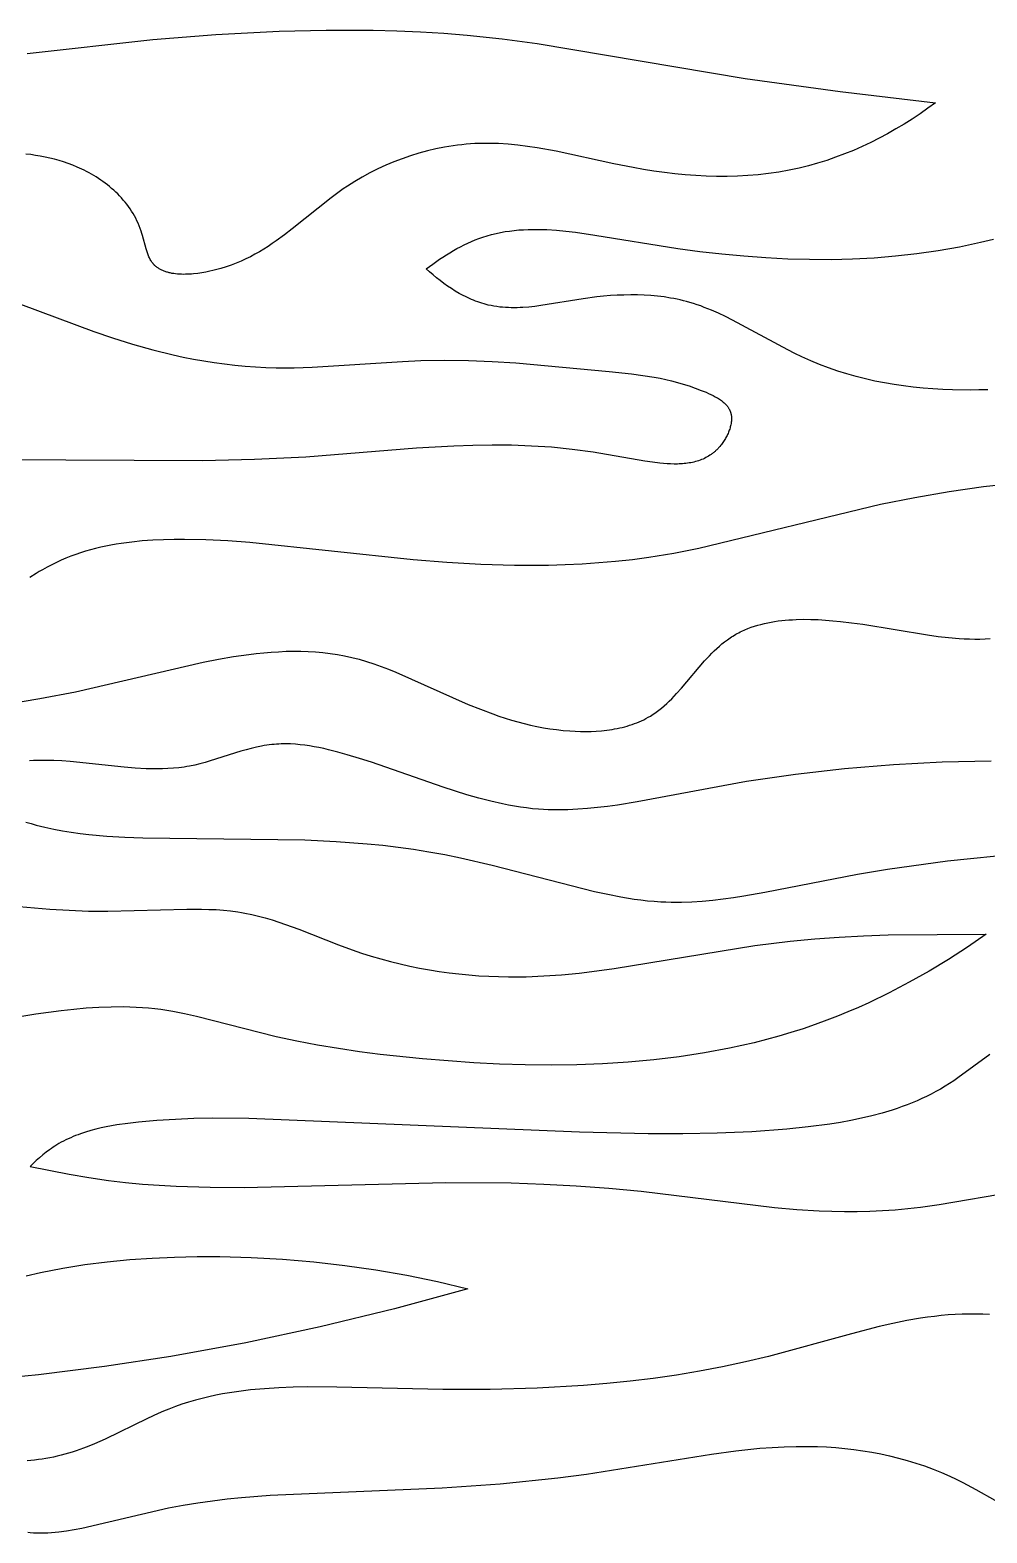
# Model space of a CAD drawing. Header units: millimetres. Extents: x 735 to 1140, y 263 to 1308.
# Drawn here: x 881.2 to 1041.5, y 779 to 1030.8 of the extents above; entities that cross this region are included whole.
import ezdxf

# ---------------------------------------------------------------- set-up
doc = ezdxf.new("R2010")
doc.units = ezdxf.units.MM
doc.layers.add('DEFAULT_LAYER', color=1, linetype='Continuous', true_color=0xff0000)

msp = doc.modelspace()

# ---------------------------------------------------------------- linework, layer by layer
at = {"layer": 'DEFAULT_LAYER'}
for p, q in [((901.75, 1029.16), (912.32, 1030)), ((912.32, 1030), (922.91, 1030.56)), ((922.91, 1030.56), (930.81, 1030.77)), ((930.81, 1030.77), (938.7, 1030.75)), ((938.7, 1030.75), (942.65, 1030.65)), ((942.65, 1030.65), (946.59, 1030.48)), ((946.59, 1030.48), (950.53, 1030.24)), ((950.53, 1030.24), (954.45, 1029.92)), ((954.45, 1029.92), (960.31, 1029.29)), ((880.68, 1026.83), (901.75, 1029.16)), ((960.31, 1029.29), (966.15, 1028.51)), ((966.15, 1028.51), (1001.04, 1022.64)), ((1001.04, 1022.64), (1016.96, 1020.46)), ((1016.96, 1020.46), (1032.91, 1018.59)), ((1031.63, 1017.66), (1030.33, 1016.75)), ((1032.91, 1018.59), (1031.63, 1017.66)), ((1027.65, 1015.02), (1026.28, 1014.2)), ((1029, 1015.87), (1027.65, 1015.02)), ((1030.33, 1016.75), (1029, 1015.87)), ((1022.06, 1011.93), (1020.61, 1011.25)), ((1023.48, 1012.65), (1022.06, 1011.93)), ((1024.89, 1013.41), (1023.48, 1012.65)), ((1026.28, 1014.2), (1024.89, 1013.41)), ((881.28, 1009.9), (880.47, 1009.99)), ((882.08, 1009.78), (881.28, 1009.9)), ((882.88, 1009.65), (882.08, 1009.78)), ((883.68, 1009.5), (882.88, 1009.65)), ((884.46, 1009.33), (883.68, 1009.5)), ((944.92, 1009.7), (943.52, 1009.22)), ((946.33, 1010.14), (944.92, 1009.7)), ((947.76, 1010.52), (946.33, 1010.14)), ((949.2, 1010.86), (947.76, 1010.52)), ((950.64, 1011.15), (949.2, 1010.86)), ((951.37, 1011.27), (950.64, 1011.15)), ((952.09, 1011.38), (951.37, 1011.27)), ((952.82, 1011.48), (952.09, 1011.38)), ((953.55, 1011.57), (952.82, 1011.48)), ((954.27, 1011.64), (953.55, 1011.57)), ((955, 1011.7), (954.27, 1011.64)), ((955.73, 1011.74), (955, 1011.7)), ((956.45, 1011.77), (955.73, 1011.74)), ((957.26, 1011.79), (956.45, 1011.77)), ((958.08, 1011.79), (957.26, 1011.79)), ((958.89, 1011.78), (958.08, 1011.79)), ((959.7, 1011.75), (958.89, 1011.78)), ((961.31, 1011.64), (959.7, 1011.75)), ((962.93, 1011.49), (961.31, 1011.64)), ((964.53, 1011.29), (962.93, 1011.49)), ((966.14, 1011.05), (964.53, 1011.29)), ((969.35, 1010.46), (966.14, 1011.05)), ((979, 1008.38), (969.35, 1010.46)), ((1016.18, 1009.45), (1014.68, 1008.93)), ((1017.67, 1010.01), (1016.18, 1009.45)), ((1019.15, 1010.61), (1017.67, 1010.01)), ((1020.61, 1011.25), (1019.15, 1010.61)), ((885.25, 1009.13), (884.46, 1009.33)), ((886.03, 1008.92), (885.25, 1009.13)), ((886.8, 1008.68), (886.03, 1008.92)), ((887.57, 1008.41), (886.8, 1008.68)), ((888.33, 1008.13), (887.57, 1008.41)), ((889.08, 1007.81), (888.33, 1008.13)), ((889.83, 1007.47), (889.08, 1007.81)), ((890.24, 1007.28), (889.83, 1007.47)), ((890.64, 1007.07), (890.24, 1007.28)), ((891.05, 1006.85), (890.64, 1007.07)), ((939.44, 1007.51), (938.12, 1006.85)), ((940.78, 1008.12), (939.44, 1007.51)), ((942.14, 1008.69), (940.78, 1008.12)), ((943.52, 1009.22), (942.14, 1008.69)), ((982.24, 1007.73), (979, 1008.38)), ((983.98, 1007.43), (982.24, 1007.73)), ((985.72, 1007.15), (983.98, 1007.43)), ((987.47, 1006.91), (985.72, 1007.15)), ((989.22, 1006.7), (987.47, 1006.91)), ((1006.68, 1006.98), (1004.95, 1006.73)), ((1008.39, 1007.28), (1006.68, 1006.98)), ((1010.09, 1007.65), (1008.39, 1007.28)), ((1011.63, 1008.03), (1010.09, 1007.65)), ((1013.16, 1008.45), (1011.63, 1008.03)), ((1014.68, 1008.93), (1013.16, 1008.45)), ((891.45, 1006.63), (891.05, 1006.85)), ((891.85, 1006.4), (891.45, 1006.63)), ((892.24, 1006.16), (891.85, 1006.4)), ((892.63, 1005.91), (892.24, 1006.16)), ((893.01, 1005.65), (892.63, 1005.91)), ((893.39, 1005.39), (893.01, 1005.65)), ((893.76, 1005.12), (893.39, 1005.39)), ((894.13, 1004.84), (893.76, 1005.12)), ((894.49, 1004.55), (894.13, 1004.84)), ((894.84, 1004.25), (894.49, 1004.55)), ((934.36, 1004.64), (933.66, 1004.17)), ((935.58, 1005.41), (934.36, 1004.64)), ((936.84, 1006.15), (935.58, 1005.41)), ((938.12, 1006.85), (936.84, 1006.15)), ((990.98, 1006.53), (989.22, 1006.7)), ((992.73, 1006.4), (990.98, 1006.53)), ((994.49, 1006.31), (992.73, 1006.4)), ((996.24, 1006.26), (994.49, 1006.31)), ((997.99, 1006.26), (996.24, 1006.26)), ((999.74, 1006.3), (997.99, 1006.26)), ((1001.48, 1006.4), (999.74, 1006.3)), ((1003.22, 1006.54), (1001.48, 1006.4)), ((1004.95, 1006.73), (1003.22, 1006.54)), ((895.19, 1003.95), (894.84, 1004.25)), ((895.53, 1003.63), (895.19, 1003.95)), ((895.86, 1003.31), (895.53, 1003.63)), ((896.18, 1002.98), (895.86, 1003.31)), ((896.5, 1002.64), (896.18, 1002.98)), ((896.8, 1002.3), (896.5, 1002.64)), ((897.1, 1001.95), (896.8, 1002.3)), ((897.39, 1001.58), (897.1, 1001.95)), ((931.62, 1002.69), (925.11, 997.48)), ((932.97, 1003.68), (931.62, 1002.69)), ((933.66, 1004.17), (932.97, 1003.68)), ((897.66, 1001.21), (897.39, 1001.58)), ((897.93, 1000.84), (897.66, 1001.21)), ((898.19, 1000.45), (897.93, 1000.84)), ((898.43, 1000.06), (898.19, 1000.45)), ((898.66, 999.65), (898.43, 1000.06)), ((898.88, 999.24), (898.66, 999.65)), ((899.09, 998.83), (898.88, 999.24)), ((899.29, 998.4), (899.09, 998.83)), ((899.47, 997.97), (899.29, 998.4)), ((899.64, 997.52), (899.47, 997.97)), ((899.8, 997.07), (899.64, 997.52)), ((899.91, 996.71), (899.8, 997.07)), ((925.11, 997.48), (923.79, 996.46)), ((959.26, 996.7), (960.02, 996.86)), ((960.02, 996.86), (960.78, 997)), ((960.78, 997), (961.54, 997.11)), ((961.54, 997.11), (962.31, 997.2)), ((962.31, 997.2), (963.08, 997.28)), ((963.08, 997.28), (963.85, 997.33)), ((963.85, 997.33), (964.63, 997.37)), ((964.63, 997.37), (965.41, 997.38)), ((965.41, 997.38), (966.2, 997.39)), ((966.2, 997.39), (966.99, 997.37)), ((966.99, 997.37), (967.78, 997.34)), ((967.78, 997.34), (969.37, 997.24)), ((969.37, 997.24), (970.96, 997.1)), ((970.96, 997.1), (972.57, 996.91)), ((972.57, 996.91), (975.8, 996.44)), ((900.02, 996.34), (899.91, 996.71)), ((900.62, 994.13), (900.02, 996.34)), ((921.05, 994.53), (920.33, 994.08)), ((921.75, 994.99), (921.05, 994.53)), ((922.44, 995.47), (921.75, 994.99)), ((923.79, 996.46), (922.44, 995.47)), ((952.71, 994.16), (953.31, 994.48)), ((953.31, 994.48), (953.92, 994.79)), ((953.92, 994.79), (954.53, 995.08)), ((954.53, 995.08), (955.15, 995.35)), ((955.15, 995.35), (955.77, 995.61)), ((955.77, 995.61), (956.4, 995.85)), ((956.4, 995.85), (957.03, 996.07)), ((957.03, 996.07), (957.77, 996.31)), ((957.77, 996.31), (958.51, 996.52)), ((958.51, 996.52), (959.26, 996.7)), ((975.8, 996.44), (989.73, 994.18)), ((1033.37, 993.84), (1036.91, 994.47)), ((1036.91, 994.47), (1040.45, 995.23)), ((1040.45, 995.23), (1042.61, 995.75)), ((900.73, 993.78), (900.62, 994.13)), ((900.84, 993.44), (900.73, 993.78)), ((900.9, 993.27), (900.84, 993.44)), ((900.96, 993.11), (900.9, 993.27)), ((901.03, 992.94), (900.96, 993.11)), ((901.1, 992.79), (901.03, 992.94)), ((901.17, 992.63), (901.1, 992.79)), ((901.24, 992.48), (901.17, 992.63)), ((901.32, 992.33), (901.24, 992.48)), ((901.4, 992.19), (901.32, 992.33)), ((901.45, 992.12), (901.4, 992.19)), ((901.49, 992.05), (901.45, 992.12)), ((901.54, 991.98), (901.49, 992.05)), ((901.58, 991.91), (901.54, 991.98)), ((901.63, 991.85), (901.58, 991.91)), ((901.68, 991.78), (901.63, 991.85)), ((916.53, 992.06), (915.72, 991.72)), ((917.33, 992.43), (916.53, 992.06)), ((918.1, 992.81), (917.33, 992.43)), ((918.86, 993.22), (918.1, 992.81)), ((919.6, 993.64), (918.86, 993.22)), ((920.33, 994.08), (919.6, 993.64)), ((948.67, 991.58), (949.79, 992.37)), ((949.79, 992.37), (950.36, 992.75)), ((950.36, 992.75), (950.94, 993.12)), ((950.94, 993.12), (951.52, 993.48)), ((951.52, 993.48), (952.11, 993.83)), ((952.11, 993.83), (952.71, 994.16)), ((989.73, 994.18), (993.44, 993.69)), ((993.44, 993.69), (997.13, 993.27)), ((997.13, 993.27), (1000.81, 992.93)), ((1000.81, 992.93), (1004.48, 992.66)), ((1004.48, 992.66), (1008.14, 992.47)), ((1008.14, 992.47), (1011.78, 992.37)), ((1011.78, 992.37), (1015.41, 992.36)), ((1015.41, 992.36), (1019.03, 992.45)), ((1019.03, 992.45), (1022.64, 992.64)), ((1022.64, 992.64), (1026.23, 992.93)), ((1026.23, 992.93), (1029.8, 993.33)), ((1029.8, 993.33), (1033.37, 993.84)), ((901.73, 991.72), (901.68, 991.78)), ((901.78, 991.66), (901.73, 991.72)), ((901.82, 991.61), (901.78, 991.66)), ((901.86, 991.55), (901.82, 991.61)), ((901.91, 991.51), (901.86, 991.55)), ((901.95, 991.46), (901.91, 991.51)), ((902, 991.41), (901.95, 991.46)), ((902.05, 991.36), (902, 991.41)), ((902.14, 991.27), (902.05, 991.36)), ((902.24, 991.18), (902.14, 991.27)), ((902.35, 991.1), (902.24, 991.18)), ((902.45, 991.02), (902.35, 991.1)), ((902.56, 990.94), (902.45, 991.02)), ((902.67, 990.86), (902.56, 990.94)), ((902.79, 990.79), (902.67, 990.86)), ((902.91, 990.72), (902.79, 990.79)), ((903.03, 990.65), (902.91, 990.72)), ((903.15, 990.59), (903.03, 990.65)), ((903.27, 990.53), (903.15, 990.59)), ((903.4, 990.47), (903.27, 990.53)), ((903.53, 990.42), (903.4, 990.47)), ((903.66, 990.37), (903.53, 990.42)), ((903.8, 990.32), (903.66, 990.37)), ((903.94, 990.27), (903.8, 990.32)), ((904.07, 990.23), (903.94, 990.27)), ((904.22, 990.19), (904.07, 990.23)), ((904.36, 990.15), (904.22, 990.19)), ((904.5, 990.11), (904.36, 990.15)), ((904.65, 990.08), (904.5, 990.11)), ((904.8, 990.05), (904.65, 990.08)), ((904.95, 990.02), (904.8, 990.05)), ((905.26, 989.97), (904.95, 990.02)), ((905.57, 989.93), (905.26, 989.97)), ((905.89, 989.9), (905.57, 989.93)), ((906.21, 989.87), (905.89, 989.9)), ((906.54, 989.86), (906.21, 989.87)), ((906.87, 989.85), (906.54, 989.86)), ((907.21, 989.86), (906.87, 989.85)), ((907.55, 989.86), (907.21, 989.86)), ((907.89, 989.88), (907.55, 989.86)), ((908.23, 989.9), (907.89, 989.88)), ((908.58, 989.93), (908.23, 989.9)), ((909.27, 990.01), (908.58, 989.93)), ((909.96, 990.11), (909.27, 990.01)), ((910.64, 990.23), (909.96, 990.11)), ((911.32, 990.37), (910.64, 990.23)), ((911.79, 990.47), (911.32, 990.37)), ((912.25, 990.58), (911.79, 990.47)), ((912.7, 990.7), (912.25, 990.58)), ((913.15, 990.83), (912.7, 990.7)), ((914.03, 991.1), (913.15, 990.83)), ((914.89, 991.4), (914.03, 991.1)), ((915.72, 991.72), (914.89, 991.4)), ((947.58, 990.77), (948.67, 991.58)), ((948.14, 990.26), (947.58, 990.77)), ((948.71, 989.76), (948.14, 990.26)), ((949.3, 989.27), (948.71, 989.76)), ((949.91, 988.8), (949.3, 989.27)), ((950.52, 988.34), (949.91, 988.8)), ((951.15, 987.89), (950.52, 988.34)), ((951.79, 987.47), (951.15, 987.89)), ((952.44, 987.06), (951.79, 987.47)), ((953.1, 986.67), (952.44, 987.06)), ((879.58, 984.84), (891.87, 980.27)), ((953.78, 986.31), (953.1, 986.67)), ((954.12, 986.14), (953.78, 986.31)), ((954.46, 985.97), (954.12, 986.14)), ((954.8, 985.81), (954.46, 985.97)), ((955.14, 985.66), (954.8, 985.81)), ((955.49, 985.52), (955.14, 985.66)), ((955.84, 985.38), (955.49, 985.52)), ((956.19, 985.25), (955.84, 985.38)), ((956.54, 985.12), (956.19, 985.25)), ((956.9, 985.01), (956.54, 985.12)), ((957.25, 984.9), (956.9, 985.01)), ((957.61, 984.8), (957.25, 984.9)), ((957.97, 984.71), (957.61, 984.8)), ((958.44, 984.61), (957.97, 984.71)), ((958.92, 984.52), (958.44, 984.61)), ((959.4, 984.44), (958.92, 984.52)), ((959.88, 984.38), (959.4, 984.44)), ((960.36, 984.33), (959.88, 984.38)), ((960.84, 984.3), (960.36, 984.33)), ((961.33, 984.27), (960.84, 984.3)), ((961.82, 984.26), (961.33, 984.27)), ((962.31, 984.25), (961.82, 984.26)), ((962.8, 984.26), (962.31, 984.25)), ((963.29, 984.28), (962.8, 984.26)), ((963.78, 984.3), (963.29, 984.28)), ((964.77, 984.38), (963.78, 984.3)), ((965.77, 984.48), (964.77, 984.38)), ((966.76, 984.61), (965.77, 984.48)), ((973.84, 985.76), (966.76, 984.61)), ((976.13, 986.06), (973.84, 985.76)), ((977.28, 986.18), (976.13, 986.06)), ((978.42, 986.28), (977.28, 986.18)), ((979.56, 986.35), (978.42, 986.28)), ((980.7, 986.39), (979.56, 986.35)), ((981.83, 986.41), (980.7, 986.39)), ((982.96, 986.4), (981.83, 986.41)), ((984.09, 986.37), (982.96, 986.4)), ((985.21, 986.3), (984.09, 986.37)), ((986.32, 986.19), (985.21, 986.3)), ((987.42, 986.06), (986.32, 986.19)), ((988.51, 985.88), (987.42, 986.06)), ((989.06, 985.78), (988.51, 985.88)), ((989.6, 985.68), (989.06, 985.78)), ((990.14, 985.56), (989.6, 985.68)), ((990.67, 985.43), (990.14, 985.56)), ((991.2, 985.29), (990.67, 985.43)), ((991.73, 985.14), (991.2, 985.29)), ((992.35, 984.96), (991.73, 985.14)), ((992.96, 984.76), (992.35, 984.96)), ((993.57, 984.55), (992.96, 984.76)), ((994.17, 984.32), (993.57, 984.55)), ((995.37, 983.85), (994.17, 984.32)), ((996.55, 983.33), (995.37, 983.85)), ((997.73, 982.78), (996.55, 983.33)), ((998.9, 982.19), (997.73, 982.78)), ((1008.16, 977.18), (998.9, 982.19)), ((891.87, 980.27), (894.98, 979.19)), ((894.98, 979.19), (898.34, 978.14)), ((898.34, 978.14), (901.73, 977.19)), ((901.73, 977.19), (905.14, 976.36)), ((1009.34, 976.58), (1008.16, 977.18)), ((905.14, 976.36), (906.85, 975.99)), ((906.85, 975.99), (908.57, 975.66)), ((908.57, 975.66), (910.29, 975.35)), ((910.29, 975.35), (912.01, 975.08)), ((912.01, 975.08), (913.74, 974.85)), ((913.74, 974.85), (915.47, 974.65)), ((915.47, 974.65), (917.21, 974.48)), ((917.21, 974.48), (918.94, 974.35)), ((918.94, 974.35), (920.67, 974.26)), ((920.67, 974.26), (922.41, 974.21)), ((922.41, 974.21), (923.92, 974.19)), ((923.92, 974.19), (925.43, 974.2)), ((925.43, 974.2), (928.45, 974.29)), ((928.45, 974.29), (943.6, 975.28)), ((943.6, 975.28), (946.65, 975.41)), ((946.65, 975.41), (950.63, 975.47)), ((950.63, 975.47), (954.63, 975.42)), ((954.63, 975.42), (958.62, 975.26)), ((958.62, 975.26), (962.59, 975.02)), ((962.59, 975.02), (978.2, 973.6)), ((1010.52, 976.02), (1009.34, 976.58)), ((1012, 975.35), (1010.52, 976.02)), ((1013.49, 974.74), (1012, 975.35)), ((1015, 974.17), (1013.49, 974.74)), ((1016.53, 973.65), (1015, 974.17)), ((978.2, 973.6), (981.99, 973.19)), ((981.99, 973.19), (983.89, 972.93)), ((983.89, 972.93), (985.79, 972.62)), ((985.79, 972.62), (986.75, 972.44)), ((986.75, 972.44), (987.71, 972.24)), ((987.71, 972.24), (988.68, 972.01)), ((988.68, 972.01), (989.66, 971.75)), ((989.66, 971.75), (990.65, 971.47)), ((1018.07, 973.17), (1016.53, 973.65)), ((1019.62, 972.73), (1018.07, 973.17)), ((1021.18, 972.34), (1019.62, 972.73)), ((1022.76, 971.98), (1021.18, 972.34)), ((1024.35, 971.67), (1022.76, 971.98)), ((1025.96, 971.39), (1024.35, 971.67)), ((990.65, 971.47), (991.65, 971.15)), ((991.65, 971.15), (992.65, 970.81)), ((992.65, 970.81), (993.67, 970.42)), ((993.67, 970.42), (994.47, 970.1)), ((994.47, 970.1), (994.87, 969.92)), ((994.87, 969.92), (995.26, 969.74)), ((995.26, 969.74), (995.64, 969.55)), ((995.64, 969.55), (996.01, 969.35)), ((996.01, 969.35), (996.19, 969.25)), ((996.19, 969.25), (996.37, 969.15)), ((996.37, 969.15), (996.54, 969.04)), ((1027.57, 971.15), (1025.96, 971.39)), ((1029.19, 970.95), (1027.57, 971.15)), ((1030.83, 970.79), (1029.19, 970.95)), ((1032.47, 970.66), (1030.83, 970.79)), ((1034.12, 970.56), (1032.47, 970.66)), ((1035.78, 970.5), (1034.12, 970.56)), ((1038.71, 970.46), (1035.78, 970.5)), ((1040.19, 970.48), (1038.71, 970.46)), ((1041.66, 970.53), (1040.19, 970.48)), ((996.54, 969.04), (996.71, 968.93)), ((996.71, 968.93), (996.88, 968.81)), ((996.88, 968.81), (997.03, 968.7)), ((997.03, 968.7), (997.19, 968.58)), ((997.19, 968.58), (997.34, 968.46)), ((997.34, 968.46), (997.48, 968.33)), ((997.48, 968.33), (997.55, 968.27)), ((997.55, 968.27), (997.62, 968.2)), ((997.62, 968.2), (997.68, 968.14)), ((997.68, 968.14), (997.75, 968.07)), ((997.75, 968.07), (997.81, 968)), ((997.81, 968), (997.87, 967.94)), ((997.87, 967.94), (997.93, 967.87)), ((997.93, 967.87), (997.99, 967.8)), ((997.99, 967.8), (998.04, 967.73)), ((998.04, 967.73), (998.1, 967.66)), ((998.1, 967.66), (998.15, 967.58)), ((998.15, 967.58), (998.2, 967.51)), ((998.2, 967.51), (998.24, 967.44)), ((998.24, 967.44), (998.29, 967.36)), ((998.29, 967.36), (998.33, 967.29)), ((998.33, 967.29), (998.37, 967.21)), ((998.37, 967.21), (998.41, 967.13)), ((998.41, 967.13), (998.45, 967.05)), ((998.45, 967.05), (998.48, 966.97)), ((998.48, 966.97), (998.52, 966.89)), ((998.52, 966.89), (998.55, 966.81)), ((998.55, 966.81), (998.57, 966.73)), ((998.57, 966.73), (998.6, 966.65)), ((998.6, 966.65), (998.62, 966.57)), ((998.48, 964.12), (998.42, 963.94)), ((998.53, 964.3), (998.48, 964.12)), ((998.58, 964.49), (998.53, 964.3)), ((998.62, 964.67), (998.58, 964.49)), ((998.62, 966.57), (998.64, 966.49)), ((998.65, 964.85), (998.62, 964.67)), ((998.64, 966.49), (998.66, 966.41)), ((998.68, 965.03), (998.65, 964.85)), ((998.66, 966.41), (998.67, 966.33)), ((998.67, 966.33), (998.69, 966.24)), ((998.69, 965.12), (998.68, 965.03)), ((998.69, 966.24), (998.7, 966.16)), ((998.7, 965.21), (998.69, 965.12)), ((998.7, 966.16), (998.71, 966.08)), ((998.71, 965.3), (998.7, 965.21)), ((998.71, 966.08), (998.72, 965.99)), ((998.72, 965.39), (998.71, 965.3)), ((998.72, 965.99), (998.72, 965.91)), ((998.72, 965.91), (998.73, 965.82)), ((998.73, 965.56), (998.72, 965.47)), ((998.72, 965.47), (998.72, 965.39)), ((998.73, 965.82), (998.73, 965.73)), ((998.73, 965.73), (998.73, 965.65)), ((998.73, 965.65), (998.73, 965.56)), ((997.28, 961.68), (997.17, 961.53)), ((997.39, 961.84), (997.28, 961.68)), ((997.5, 962.01), (997.39, 961.84)), ((997.6, 962.17), (997.5, 962.01)), ((997.7, 962.34), (997.6, 962.17)), ((997.8, 962.51), (997.7, 962.34)), ((997.89, 962.68), (997.8, 962.51)), ((997.98, 962.86), (997.89, 962.68)), ((998.07, 963.04), (997.98, 962.86)), ((998.15, 963.22), (998.07, 963.04)), ((998.22, 963.39), (998.15, 963.22)), ((998.3, 963.58), (998.22, 963.39)), ((998.36, 963.76), (998.3, 963.58)), ((998.42, 963.94), (998.36, 963.76)), ((910.08, 958.64), (785.25, 959.25)), ((927.39, 959.25), (918.8, 958.83)), ((945.92, 960.73), (927.39, 959.25)), ((952.19, 961.09), (945.92, 960.73)), ((955.37, 961.2), (952.19, 961.09)), ((958.59, 961.25), (955.37, 961.2)), ((961.85, 961.22), (958.59, 961.25)), ((965.18, 961.1), (961.85, 961.22)), ((968.56, 960.88), (965.18, 961.1)), ((972.01, 960.54), (968.56, 960.88)), ((975.54, 960.09), (972.01, 960.54)), ((984.22, 958.58), (975.54, 960.09)), ((994.43, 959.15), (994.19, 959.03)), ((994.66, 959.27), (994.43, 959.15)), ((994.89, 959.41), (994.66, 959.27)), ((995.11, 959.55), (994.89, 959.41)), ((995.23, 959.62), (995.11, 959.55)), ((995.34, 959.7), (995.23, 959.62)), ((995.44, 959.78), (995.34, 959.7)), ((995.55, 959.86), (995.44, 959.78)), ((995.66, 959.94), (995.55, 959.86)), ((995.76, 960.02), (995.66, 959.94)), ((995.87, 960.11), (995.76, 960.02)), ((995.97, 960.2), (995.87, 960.11)), ((996.07, 960.29), (995.97, 960.2)), ((996.17, 960.39), (996.07, 960.29)), ((996.27, 960.48), (996.17, 960.39)), ((996.37, 960.58), (996.27, 960.48)), ((996.47, 960.68), (996.37, 960.58)), ((996.57, 960.79), (996.47, 960.68)), ((996.76, 961), (996.57, 960.79)), ((996.94, 961.22), (996.76, 961)), ((997.06, 961.37), (996.94, 961.22)), ((997.17, 961.53), (997.06, 961.37)), ((918.8, 958.83), (910.08, 958.64)), ((985.47, 958.38), (984.22, 958.58)), ((986.71, 958.23), (985.47, 958.38)), ((987.32, 958.17), (986.71, 958.23)), ((987.92, 958.12), (987.32, 958.17)), ((988.52, 958.09), (987.92, 958.12)), ((989.11, 958.08), (988.52, 958.09)), ((989.69, 958.08), (989.11, 958.08)), ((989.97, 958.09), (989.69, 958.08)), ((990.26, 958.11), (989.97, 958.09)), ((990.54, 958.12), (990.26, 958.11)), ((990.82, 958.15), (990.54, 958.12)), ((991.1, 958.18), (990.82, 958.15)), ((991.37, 958.21), (991.1, 958.18)), ((991.65, 958.26), (991.37, 958.21)), ((991.91, 958.3), (991.65, 958.26)), ((992.18, 958.36), (991.91, 958.3)), ((992.44, 958.42), (992.18, 958.36)), ((992.7, 958.48), (992.44, 958.42)), ((992.96, 958.56), (992.7, 958.48)), ((993.21, 958.64), (992.96, 958.56)), ((993.46, 958.73), (993.21, 958.64)), ((993.71, 958.82), (993.46, 958.73)), ((993.95, 958.92), (993.71, 958.82)), ((994.19, 959.03), (993.95, 958.92)), ((1040.94, 954.25), (1035.18, 953.42)), ((1046.71, 954.89), (1040.94, 954.25)), ((1029.44, 952.43), (1023.72, 951.28)), ((1035.18, 953.42), (1029.44, 952.43)), ((1023.72, 951.28), (993.23, 943.94)), ((893.01, 944.13), (892.16, 943.93)), ((893.87, 944.32), (893.01, 944.13)), ((894.73, 944.49), (893.87, 944.32)), ((895.59, 944.64), (894.73, 944.49)), ((896.46, 944.78), (895.59, 944.64)), ((898.21, 945.01), (896.46, 944.78)), ((899.97, 945.19), (898.21, 945.01)), ((901.74, 945.32), (899.97, 945.19)), ((903.52, 945.4), (901.74, 945.32)), ((905.3, 945.44), (903.52, 945.4)), ((907.08, 945.45), (905.3, 945.44)), ((910.63, 945.37), (907.08, 945.45)), ((914.33, 945.19), (910.63, 945.37)), ((918, 944.93), (914.33, 945.19)), ((945.38, 942.04), (918, 944.93)), ((885.59, 941.61), (884.8, 941.22)), ((886.38, 941.97), (885.59, 941.61)), ((887.19, 942.31), (886.38, 941.97)), ((888, 942.63), (887.19, 942.31)), ((888.82, 942.93), (888, 942.63)), ((889.64, 943.21), (888.82, 942.93)), ((890.48, 943.47), (889.64, 943.21)), ((891.32, 943.71), (890.48, 943.47)), ((892.16, 943.93), (891.32, 943.71)), ((951.03, 941.59), (945.38, 942.04)), ((956.7, 941.27), (951.03, 941.59)), ((976.5, 941.51), (973.68, 941.32)), ((979.31, 941.75), (976.5, 941.51)), ((982.11, 942.06), (979.31, 941.75)), ((984.89, 942.44), (982.11, 942.06)), ((989.07, 943.12), (984.89, 942.44)), ((993.23, 943.94), (989.07, 943.12)), ((882.19, 939.75), (881.16, 939.07)), ((882.72, 940.07), (882.19, 939.75)), ((883.25, 940.38), (882.72, 940.07)), ((884.02, 940.82), (883.25, 940.38)), ((884.8, 941.22), (884.02, 940.82)), ((962.37, 941.1), (956.7, 941.27)), ((968.03, 941.11), (962.37, 941.1)), ((970.86, 941.19), (968.03, 941.11)), ((973.68, 941.32), (970.86, 941.19)), ((1004.24, 931.37), (1004.81, 931.5)), ((1004.81, 931.5), (1005.38, 931.61)), ((1005.38, 931.61), (1005.96, 931.71)), ((1005.96, 931.71), (1006.55, 931.79)), ((1006.55, 931.79), (1007.14, 931.86)), ((1007.14, 931.86), (1007.74, 931.93)), ((1007.74, 931.93), (1008.34, 931.98)), ((1008.34, 931.98), (1008.95, 932.01)), ((1008.95, 932.01), (1009.55, 932.04)), ((1009.55, 932.04), (1010.78, 932.07)), ((1010.78, 932.07), (1012.01, 932.06)), ((1012.01, 932.06), (1013.25, 932.02)), ((1013.25, 932.02), (1014.49, 931.94)), ((1014.49, 931.94), (1015.73, 931.84)), ((1015.73, 931.84), (1016.97, 931.72)), ((1016.97, 931.72), (1018.85, 931.5)), ((1018.85, 931.5), (1020.71, 931.24)), ((998.26, 928.81), (998.49, 928.97)), ((998.49, 928.97), (998.73, 929.12)), ((998.73, 929.12), (998.97, 929.27)), ((998.97, 929.27), (999.21, 929.42)), ((999.21, 929.42), (999.45, 929.56)), ((999.45, 929.56), (999.7, 929.7)), ((999.7, 929.7), (999.95, 929.83)), ((999.95, 929.83), (1000.2, 929.95)), ((1000.2, 929.95), (1000.45, 930.08)), ((1000.45, 930.08), (1000.97, 930.31)), ((1000.97, 930.31), (1001.49, 930.53)), ((1001.49, 930.53), (1002.03, 930.73)), ((1002.03, 930.73), (1002.57, 930.91)), ((1002.57, 930.91), (1003.12, 931.08)), ((1003.12, 931.08), (1003.67, 931.23)), ((1003.67, 931.23), (1004.24, 931.37)), ((1020.71, 931.24), (1031.59, 929.46)), ((1031.59, 929.46), (1033.36, 929.22)), ((1033.36, 929.22), (1035.12, 929.02)), ((1035.12, 929.02), (1036.87, 928.87)), ((1036.87, 928.87), (1037.74, 928.82)), ((919.07, 926.34), (920.33, 926.47)), ((920.33, 926.47), (921.58, 926.57)), ((921.58, 926.57), (922.83, 926.65)), ((922.83, 926.65), (924.08, 926.71)), ((924.08, 926.71), (925.32, 926.73)), ((925.32, 926.73), (926.55, 926.72)), ((926.55, 926.72), (927.79, 926.68)), ((927.79, 926.68), (929.01, 926.61)), ((929.01, 926.61), (930.24, 926.5)), ((930.24, 926.5), (931.45, 926.36)), ((931.45, 926.36), (932.67, 926.18)), ((995.02, 925.96), (995.43, 926.38)), ((995.43, 926.38), (995.84, 926.79)), ((995.84, 926.79), (996.26, 927.19)), ((996.26, 927.19), (996.69, 927.58)), ((996.69, 927.58), (997.13, 927.95)), ((997.13, 927.95), (997.57, 928.31)), ((997.57, 928.31), (998.03, 928.65)), ((998.03, 928.65), (998.26, 928.81)), ((1037.74, 928.82), (1038.61, 928.78)), ((1038.61, 928.78), (1039.48, 928.76)), ((1039.48, 928.76), (1040.35, 928.76)), ((1040.35, 928.76), (1041.22, 928.79)), ((1041.22, 928.79), (1042.08, 928.83)), ((888.78, 919.95), (910.2, 924.87)), ((910.2, 924.87), (912.75, 925.38)), ((912.75, 925.38), (915.29, 925.82)), ((915.29, 925.82), (917.81, 926.18)), ((917.81, 926.18), (919.07, 926.34)), ((932.67, 926.18), (933.87, 925.96)), ((933.87, 925.96), (935.07, 925.69)), ((935.07, 925.69), (936.32, 925.38)), ((936.32, 925.38), (937.55, 925.02)), ((937.55, 925.02), (938.78, 924.62)), ((938.78, 924.62), (940.01, 924.19)), ((940.01, 924.19), (941.23, 923.73)), ((990.33, 920.52), (994.22, 925.09)), ((994.22, 925.09), (995.02, 925.96)), ((941.23, 923.73), (942.45, 923.24)), ((942.45, 923.24), (954.6, 917.83)), ((879.85, 918.31), (882.8, 918.8)), ((882.8, 918.8), (888.78, 919.95)), ((988.72, 918.78), (989.13, 919.2)), ((989.13, 919.2), (989.53, 919.64)), ((989.53, 919.64), (990.33, 920.52)), ((954.6, 917.83), (956.65, 917)), ((956.65, 917), (958.71, 916.23)), ((985.61, 916.17), (985.85, 916.34)), ((985.85, 916.34), (986.08, 916.5)), ((986.08, 916.5), (986.55, 916.84)), ((986.55, 916.84), (987, 917.2)), ((987, 917.2), (987.44, 917.58)), ((987.44, 917.58), (987.87, 917.97)), ((987.87, 917.97), (988.3, 918.37)), ((988.3, 918.37), (988.72, 918.78)), ((958.71, 916.23), (959.75, 915.86)), ((959.75, 915.86), (960.8, 915.52)), ((960.8, 915.52), (961.85, 915.2)), ((961.85, 915.2), (962.9, 914.9)), ((962.9, 914.9), (963.96, 914.62)), ((963.96, 914.62), (965.03, 914.36)), ((965.03, 914.36), (966.11, 914.13)), ((966.11, 914.13), (967.2, 913.92)), ((967.2, 913.92), (968.29, 913.75)), ((979.13, 913.7), (979.56, 913.79)), ((979.56, 913.79), (979.99, 913.88)), ((979.99, 913.88), (980.41, 913.97)), ((980.41, 913.97), (980.83, 914.08)), ((980.83, 914.08), (981.24, 914.2)), ((981.24, 914.2), (981.65, 914.32)), ((981.65, 914.32), (982.06, 914.45)), ((982.06, 914.45), (982.46, 914.6)), ((982.46, 914.6), (982.86, 914.75)), ((982.86, 914.75), (983.25, 914.91)), ((983.25, 914.91), (983.64, 915.08)), ((983.64, 915.08), (984.02, 915.26)), ((984.02, 915.26), (984.39, 915.45)), ((984.39, 915.45), (984.76, 915.66)), ((984.76, 915.66), (985.13, 915.87)), ((985.13, 915.87), (985.37, 916.02)), ((985.37, 916.02), (985.61, 916.17)), ((968.29, 913.75), (969.39, 913.59)), ((969.39, 913.59), (970.51, 913.47)), ((970.51, 913.47), (971.63, 913.38)), ((971.63, 913.38), (972.51, 913.33)), ((972.51, 913.33), (973.4, 913.3)), ((973.4, 913.3), (974.29, 913.29)), ((974.29, 913.29), (975.18, 913.3)), ((975.18, 913.3), (976.07, 913.34)), ((976.07, 913.34), (976.95, 913.41)), ((976.95, 913.41), (977.83, 913.51)), ((977.83, 913.51), (978.27, 913.56)), ((978.27, 913.56), (978.7, 913.63)), ((978.7, 913.63), (979.13, 913.7)), ((916.52, 909.96), (911.38, 908.34)), ((917.38, 910.2), (916.52, 909.96)), ((918.24, 910.44), (917.38, 910.2)), ((919.1, 910.64), (918.24, 910.44)), ((919.97, 910.83), (919.1, 910.64)), ((920.4, 910.91), (919.97, 910.83)), ((920.83, 910.98), (920.4, 910.91)), ((921.27, 911.04), (920.83, 910.98)), ((921.7, 911.09), (921.27, 911.04)), ((922.09, 911.13), (921.7, 911.09)), ((922.48, 911.16), (922.09, 911.13)), ((922.87, 911.18), (922.48, 911.16)), ((923.26, 911.2), (922.87, 911.18)), ((923.66, 911.2), (923.26, 911.2)), ((924.05, 911.21), (923.66, 911.2)), ((924.84, 911.19), (924.05, 911.21)), ((925.63, 911.14), (924.84, 911.19)), ((926.42, 911.07), (925.63, 911.14)), ((927.21, 910.98), (926.42, 911.07)), ((928, 910.87), (927.21, 910.98)), ((928.8, 910.73), (928, 910.87)), ((929.59, 910.58), (928.8, 910.73)), ((930.38, 910.42), (929.59, 910.58)), ((931.17, 910.23), (930.38, 910.42)), ((932.76, 909.83), (931.17, 910.23)), ((934.33, 909.39), (932.76, 909.83)), ((936.38, 908.77), (934.33, 909.39)), ((938.41, 908.12), (936.38, 908.77)), ((881.75, 908.42), (881.07, 908.38)), ((882.43, 908.44), (881.75, 908.42)), ((883.81, 908.45), (882.43, 908.44)), ((885.17, 908.41), (883.81, 908.45)), ((886.52, 908.35), (885.17, 908.41)), ((887.87, 908.25), (886.52, 908.35)), ((896.93, 907.3), (887.87, 908.25)), ((898.77, 907.15), (896.93, 907.3)), ((900.61, 907.05), (898.77, 907.15)), ((901.53, 907.02), (900.61, 907.05)), ((902.45, 907.01), (901.53, 907.02)), ((903.36, 907.02), (902.45, 907.01)), ((904.28, 907.06), (903.36, 907.02)), ((905.19, 907.12), (904.28, 907.06)), ((906.1, 907.21), (905.19, 907.12)), ((907, 907.33), (906.1, 907.21)), ((907.45, 907.4), (907, 907.33)), ((907.9, 907.48), (907.45, 907.4)), ((908.78, 907.66), (907.9, 907.48)), ((909.65, 907.87), (908.78, 907.66)), ((910.51, 908.09), (909.65, 907.87)), ((911.38, 908.34), (910.51, 908.09)), ((950.42, 903.94), (938.41, 908.12)), ((1017.66, 907.02), (1009.46, 906.08)), ((1025.86, 907.71), (1017.66, 907.02)), ((1034.04, 908.14), (1025.86, 907.71)), ((1042.23, 908.32), (1034.04, 908.14)), ((954.39, 902.67), (950.42, 903.94)), ((1001.25, 904.89), (982.94, 901.52)), ((1009.46, 906.08), (1001.25, 904.89)), ((956.38, 902.1), (954.39, 902.67)), ((958.37, 901.59), (956.38, 902.1)), ((960.36, 901.14), (958.37, 901.59)), ((982.94, 901.52), (979.6, 900.97)), ((961.36, 900.94), (960.36, 901.14)), ((962.36, 900.76), (961.36, 900.94)), ((963.36, 900.6), (962.36, 900.76)), ((964.37, 900.47), (963.36, 900.6)), ((965.37, 900.35), (964.37, 900.47)), ((966.38, 900.26), (965.37, 900.35)), ((967.2, 900.21), (966.38, 900.26)), ((968.02, 900.17), (967.2, 900.21)), ((968.83, 900.15), (968.02, 900.17)), ((969.65, 900.14), (968.83, 900.15)), ((971.3, 900.17), (969.65, 900.14)), ((972.95, 900.25), (971.3, 900.17)), ((974.6, 900.37), (972.95, 900.25)), ((976.26, 900.53), (974.6, 900.37)), ((977.93, 900.74), (976.26, 900.53)), ((979.6, 900.97), (977.93, 900.74)), ((880.48, 898.1), (881.35, 897.85)), ((881.35, 897.85), (882.22, 897.61)), ((882.22, 897.61), (883.67, 897.25)), ((883.67, 897.25), (885.13, 896.94)), ((885.13, 896.94), (886.6, 896.66)), ((886.6, 896.66), (888.07, 896.41)), ((888.07, 896.41), (889.55, 896.21)), ((889.55, 896.21), (891.04, 896.03)), ((891.04, 896.03), (894.02, 895.76)), ((894.02, 895.76), (897.03, 895.58)), ((897.03, 895.58), (900.05, 895.47)), ((900.05, 895.47), (927.22, 895.12)), ((927.22, 895.12), (932.46, 894.87)), ((932.46, 894.87), (937.68, 894.48)), ((937.68, 894.48), (940.28, 894.23)), ((940.28, 894.23), (942.87, 893.92)), ((942.87, 893.92), (945.45, 893.57)), ((1034.95, 891.61), (1055.22, 893.68)), ((945.45, 893.57), (948.02, 893.15)), ((948.02, 893.15), (950.67, 892.67)), ((950.67, 892.67), (953.32, 892.12)), ((953.32, 892.12), (958.59, 890.9)), ((1024.86, 890.23), (1034.95, 891.61)), ((958.59, 890.9), (975.76, 886.5)), ((1004.31, 886.38), (1019.82, 889.41)), ((1019.82, 889.41), (1024.86, 890.23)), ((975.76, 886.5), (977.98, 886.01)), ((1000.81, 885.76), (1004.31, 886.38)), ((878.04, 884.06), (884.48, 883.52)), ((977.98, 886.01), (980.19, 885.58)), ((980.19, 885.58), (982.42, 885.22)), ((982.42, 885.22), (983.53, 885.07)), ((983.53, 885.07), (984.64, 884.94)), ((984.64, 884.94), (985.75, 884.84)), ((985.75, 884.84), (986.87, 884.77)), ((986.87, 884.77), (987.74, 884.73)), ((987.74, 884.73), (988.61, 884.71)), ((988.61, 884.71), (990.35, 884.71)), ((990.35, 884.71), (992.09, 884.77)), ((992.09, 884.77), (993.83, 884.88)), ((993.83, 884.88), (995.58, 885.04)), ((995.58, 885.04), (997.32, 885.25)), ((997.32, 885.25), (999.07, 885.49)), ((999.07, 885.49), (1000.81, 885.76)), ((884.48, 883.52), (887.71, 883.33)), ((887.71, 883.33), (890.95, 883.21)), ((890.95, 883.21), (894.19, 883.16)), ((894.19, 883.16), (907.42, 883.53)), ((907.42, 883.53), (909.89, 883.53)), ((909.89, 883.53), (911.12, 883.49)), ((911.12, 883.49), (912.35, 883.44)), ((912.35, 883.44), (913.57, 883.35)), ((913.57, 883.35), (914.78, 883.22)), ((914.78, 883.22), (915.99, 883.07)), ((915.99, 883.07), (916.59, 882.97)), ((916.59, 882.97), (917.18, 882.87)), ((917.18, 882.87), (918.33, 882.63)), ((918.33, 882.63), (919.47, 882.36)), ((919.47, 882.36), (920.6, 882.06)), ((920.6, 882.06), (921.72, 881.72)), ((921.72, 881.72), (922.85, 881.36)), ((922.85, 881.36), (923.97, 880.98)), ((923.97, 880.98), (926.2, 880.16)), ((926.2, 880.16), (932.89, 877.55)), ((1008.58, 878.17), (1012.67, 878.57)), ((1012.67, 878.57), (1016.77, 878.86)), ((1016.77, 878.86), (1020.87, 879.07)), ((1020.87, 879.07), (1024.98, 879.2)), ((1024.98, 879.2), (1041.42, 879.31)), ((1041.42, 879.31), (1038.28, 877.17)), ((932.89, 877.55), (935.14, 876.72)), ((935.14, 876.72), (936.73, 876.18)), ((936.73, 876.18), (938.33, 875.67)), ((979.08, 873.56), (1002.66, 877.41)), ((1002.66, 877.41), (1008.58, 878.17)), ((1038.28, 877.17), (1035.08, 875.11)), ((938.33, 875.67), (939.94, 875.2)), ((939.94, 875.2), (941.56, 874.77)), ((941.56, 874.77), (943.18, 874.36)), ((943.18, 874.36), (944.81, 874)), ((944.81, 874), (946.45, 873.66)), ((946.45, 873.66), (948.1, 873.37)), ((976.13, 873.17), (979.08, 873.56)), ((1035.08, 875.11), (1031.83, 873.14)), ((948.1, 873.37), (949.74, 873.1)), ((949.74, 873.1), (951.4, 872.87)), ((951.4, 872.87), (953.05, 872.67)), ((953.05, 872.67), (954.71, 872.51)), ((954.71, 872.51), (956.37, 872.38)), ((956.37, 872.38), (958.03, 872.28)), ((958.03, 872.28), (959.69, 872.22)), ((959.69, 872.22), (961.35, 872.19)), ((961.35, 872.19), (964.31, 872.21)), ((964.31, 872.21), (967.27, 872.34)), ((967.27, 872.34), (970.23, 872.54)), ((970.23, 872.54), (973.18, 872.82)), ((973.18, 872.82), (976.13, 873.17)), ((1028.51, 871.27), (1025.15, 869.5)), ((1031.83, 873.14), (1028.51, 871.27)), ((1025.15, 869.5), (1021.72, 867.85)), ((886.37, 866.49), (882.13, 865.91)), ((888.48, 866.73), (886.37, 866.49)), ((890.58, 866.92), (888.48, 866.73)), ((892.68, 867.05), (890.58, 866.92)), ((894.78, 867.13), (892.68, 867.05)), ((896.87, 867.14), (894.78, 867.13)), ((897.91, 867.12), (896.87, 867.14)), ((898.95, 867.07), (897.91, 867.12)), ((900, 867.01), (898.95, 867.07)), ((901.03, 866.92), (900, 867.01)), ((902.07, 866.82), (901.03, 866.92)), ((903.11, 866.69), (902.07, 866.82)), ((904.1, 866.54), (903.11, 866.69)), ((905.1, 866.38), (904.1, 866.54)), ((907.08, 865.99), (905.1, 866.38)), ((909.06, 865.55), (907.08, 865.99)), ((1018.25, 866.31), (1016.49, 865.59)), ((1019.99, 867.06), (1018.25, 866.31)), ((1021.72, 867.85), (1019.99, 867.06)), ((882.13, 865.91), (863.76, 862.95)), ((922.42, 862.14), (909.06, 865.55)), ((1010.72, 863.5), (1008.69, 862.85)), ((1012.73, 864.18), (1010.72, 863.5)), ((1014.73, 864.91), (1012.73, 864.18)), ((1016.49, 865.59), (1014.73, 864.91)), ((925.89, 861.4), (922.42, 862.14)), ((929.37, 860.74), (925.89, 861.4)), ((1002.54, 861.16), (1000.46, 860.68)), ((1004.6, 861.69), (1002.54, 861.16)), ((1006.65, 862.25), (1004.6, 861.69)), ((1008.69, 862.85), (1006.65, 862.25)), ((932.85, 860.16), (929.37, 860.74)), ((936.36, 859.64), (932.85, 860.16)), ((939.87, 859.19), (936.36, 859.64)), ((946.95, 858.44), (939.87, 859.19)), ((955.52, 857.79), (946.95, 858.44)), ((989.95, 858.8), (985.69, 858.28)), ((994.18, 859.44), (989.95, 858.8)), ((998.38, 860.23), (994.18, 859.44)), ((1000.46, 860.68), (998.38, 860.23)), ((1042.04, 859.2), (1036.66, 855.25)), ((959.84, 857.57), (955.52, 857.79)), ((964.15, 857.44), (959.84, 857.57)), ((968.48, 857.4), (964.15, 857.44)), ((972.8, 857.46), (968.48, 857.4)), ((977.11, 857.62), (972.8, 857.46)), ((981.41, 857.89), (977.11, 857.62)), ((985.69, 858.28), (981.41, 857.89)), ((1033.77, 853.4), (1032.99, 852.97)), ((1034.53, 853.85), (1033.77, 853.4)), ((1035.28, 854.32), (1034.53, 853.85)), ((1035.98, 854.78), (1035.28, 854.32)), ((1036.66, 855.25), (1035.98, 854.78)), ((1029, 851.09), (1028.18, 850.77)), ((1029.82, 851.43), (1029, 851.09)), ((1030.62, 851.79), (1029.82, 851.43)), ((1031.42, 852.17), (1030.62, 851.79)), ((1032.21, 852.56), (1031.42, 852.17)), ((1032.99, 852.97), (1032.21, 852.56)), ((905.53, 848.32), (902.44, 848.13)), ((908.62, 848.44), (905.53, 848.32)), ((911.69, 848.49), (908.62, 848.44)), ((917.82, 848.44), (911.69, 848.49)), ((973.25, 846.18), (917.82, 848.44)), ((1020.5, 848.5), (1018.74, 848.13)), ((1022.24, 848.91), (1020.5, 848.5)), ((1023.97, 849.37), (1022.24, 848.91)), ((1025.67, 849.88), (1023.97, 849.37)), ((1026.51, 850.16), (1025.67, 849.88)), ((1027.35, 850.46), (1026.51, 850.16)), ((1028.18, 850.77), (1027.35, 850.46)), ((889.63, 845.9), (889.21, 845.75)), ((890.47, 846.19), (889.63, 845.9)), ((891.33, 846.44), (890.47, 846.19)), ((892.19, 846.67), (891.33, 846.44)), ((893.07, 846.88), (892.19, 846.67)), ((893.95, 847.07), (893.07, 846.88)), ((894.84, 847.24), (893.95, 847.07)), ((895.73, 847.39), (894.84, 847.24)), ((897.53, 847.64), (895.73, 847.39)), ((899.33, 847.85), (897.53, 847.64)), ((902.44, 848.13), (899.33, 847.85)), ((984.77, 845.88), (973.25, 846.18)), ((990.55, 845.87), (984.77, 845.88)), ((996.34, 845.98), (990.55, 845.87)), ((1002.16, 846.25), (996.34, 845.98)), ((1008.01, 846.68), (1002.16, 846.25)), ((1011.6, 847.05), (1008.01, 846.68)), ((1015.19, 847.52), (1011.6, 847.05)), ((1016.97, 847.81), (1015.19, 847.52)), ((1018.74, 848.13), (1016.97, 847.81)), ((884.74, 843.44), (884.44, 843.24)), ((885.03, 843.64), (884.74, 843.44)), ((885.33, 843.84), (885.03, 843.64)), ((885.64, 844.03), (885.33, 843.84)), ((886.02, 844.25), (885.64, 844.03)), ((886.4, 844.47), (886.02, 844.25)), ((886.79, 844.68), (886.4, 844.47)), ((887.18, 844.88), (886.79, 844.68)), ((887.58, 845.07), (887.18, 844.88)), ((887.98, 845.25), (887.58, 845.07)), ((888.39, 845.43), (887.98, 845.25)), ((888.8, 845.59), (888.39, 845.43)), ((889.21, 845.75), (888.8, 845.59)), ((881.69, 840.92), (881.18, 840.42)), ((882.21, 841.42), (881.69, 840.92)), ((882.75, 841.9), (882.21, 841.42)), ((883.3, 842.36), (882.75, 841.9)), ((883.87, 842.81), (883.3, 842.36)), ((884.44, 843.24), (883.87, 842.81)), ((881.18, 840.42), (887.74, 839.11)), ((887.74, 839.11), (891.03, 838.56)), ((891.03, 838.56), (894.34, 838.08)), ((894.34, 838.08), (897.16, 837.75)), ((897.16, 837.75), (899.99, 837.49)), ((899.99, 837.49), (902.82, 837.28)), ((902.82, 837.28), (905.65, 837.12)), ((905.65, 837.12), (911.34, 836.95)), ((911.34, 836.95), (917.03, 836.93)), ((917.03, 836.93), (950.84, 837.75)), ((950.84, 837.75), (961.78, 837.66)), ((961.78, 837.66), (967.25, 837.48)), ((967.25, 837.48), (972.71, 837.2)), ((972.71, 837.2), (978.16, 836.8)), ((978.16, 836.8), (983.6, 836.28)), ((983.6, 836.28), (1005.95, 833.54)), ((1033.53, 834.07), (1045.99, 836.19)), ((1005.95, 833.54), (1009.68, 833.21)), ((1009.68, 833.21), (1013.42, 832.99)), ((1026.16, 833.19), (1028.28, 833.39)), ((1028.28, 833.39), (1030.4, 833.63)), ((1030.4, 833.63), (1033.53, 834.07)), ((1013.42, 832.99), (1015.54, 832.92)), ((1015.54, 832.92), (1017.67, 832.89)), ((1017.67, 832.89), (1019.79, 832.9)), ((1019.79, 832.9), (1021.92, 832.95)), ((1021.92, 832.95), (1024.04, 833.05)), ((1024.04, 833.05), (1026.16, 833.19)), ((882.92, 822.67), (886.64, 823.39)), ((886.64, 823.39), (890.37, 823.98)), ((890.37, 823.98), (894.11, 824.46)), ((894.11, 824.46), (897.87, 824.83)), ((897.87, 824.83), (901.63, 825.09)), ((901.63, 825.09), (905.4, 825.25)), ((905.4, 825.25), (909.18, 825.33)), ((909.18, 825.33), (912.96, 825.32)), ((912.96, 825.32), (918.21, 825.18)), ((918.21, 825.18), (923.47, 824.89)), ((923.47, 824.89), (928.71, 824.45)), ((928.71, 824.45), (933.94, 823.86)), ((933.94, 823.86), (939.14, 823.11)), ((880.52, 822.13), (882.92, 822.67)), ((939.14, 823.11), (944.32, 822.2)), ((944.32, 822.2), (949.46, 821.14)), ((949.46, 821.14), (954.56, 819.91)), ((954.56, 819.91), (942.23, 816.57)), ((942.23, 816.57), (929.81, 813.54)), ((1036.2, 815.63), (1035.04, 815.55)), ((1037.36, 815.69), (1036.2, 815.63)), ((1038.51, 815.71), (1037.36, 815.69)), ((1039.67, 815.71), (1038.51, 815.71)), ((1040.83, 815.68), (1039.67, 815.71)), ((1041.98, 815.62), (1040.83, 815.68)), ((929.81, 813.54), (917.31, 810.87)), ((1023.47, 813.6), (1018.84, 812.42)), ((1025.78, 814.13), (1023.47, 813.6)), ((1028.1, 814.6), (1025.78, 814.13)), ((1030.41, 815), (1028.1, 814.6)), ((1031.57, 815.17), (1030.41, 815)), ((1032.73, 815.32), (1031.57, 815.17)), ((1033.89, 815.45), (1032.73, 815.32)), ((1035.04, 815.55), (1033.89, 815.45)), ((917.31, 810.87), (904.74, 808.58)), ((1018.84, 812.42), (1004.94, 808.61)), ((904.74, 808.58), (893.67, 806.91)), ((1004.94, 808.61), (1001.08, 807.69)), ((882.56, 805.53), (871.42, 804.41)), ((893.67, 806.91), (882.56, 805.53)), ((993.36, 806.13), (989.49, 805.49)), ((997.22, 806.86), (993.36, 806.13)), ((1001.08, 807.69), (997.22, 806.86)), ((920.48, 803.2), (918.11, 802.99)), ((922.87, 803.35), (920.48, 803.2)), ((925.28, 803.45), (922.87, 803.35)), ((927.7, 803.49), (925.28, 803.45)), ((932.56, 803.46), (927.7, 803.49)), ((950.33, 803.05), (932.56, 803.46)), ((958.26, 803.07), (950.33, 803.05)), ((966.13, 803.29), (958.26, 803.07)), ((973.95, 803.74), (966.13, 803.29)), ((977.85, 804.06), (973.95, 803.74)), ((981.74, 804.46), (977.85, 804.06)), ((985.61, 804.93), (981.74, 804.46)), ((989.49, 805.49), (985.61, 804.93)), ((906.63, 800.6), (905.53, 800.22)), ((907.74, 800.96), (906.63, 800.6)), ((908.87, 801.28), (907.74, 800.96)), ((910, 801.58), (908.87, 801.28)), ((911.13, 801.85), (910, 801.58)), ((912.28, 802.1), (911.13, 801.85)), ((913.43, 802.32), (912.28, 802.1)), ((914.59, 802.52), (913.43, 802.32)), ((915.76, 802.69), (914.59, 802.52)), ((918.11, 802.99), (915.76, 802.69)), ((900.87, 798.23), (893.77, 794.76)), ((902.64, 799.05), (900.87, 798.23)), ((903.54, 799.44), (902.64, 799.05)), ((904.44, 799.8), (903.54, 799.44)), ((905.53, 800.22), (904.44, 799.8)), ((890.11, 793.22), (888.88, 792.79)), ((891.04, 793.58), (890.11, 793.22)), ((891.96, 793.96), (891.04, 793.58)), ((893.77, 794.76), (891.96, 793.96)), ((999.44, 792.81), (1001.46, 793.03)), ((1001.46, 793.03), (1003.49, 793.23)), ((1003.49, 793.23), (1005.52, 793.38)), ((1005.52, 793.38), (1007.55, 793.48)), ((1007.55, 793.48), (1009.59, 793.54)), ((1009.59, 793.54), (1011.63, 793.54)), ((1011.63, 793.54), (1013.15, 793.51)), ((1013.15, 793.51), (1014.67, 793.44)), ((1014.67, 793.44), (1016.19, 793.33)), ((1016.19, 793.33), (1017.7, 793.2)), ((1017.7, 793.2), (1019.22, 793.02)), ((1019.22, 793.02), (1020.73, 792.81)), ((881.29, 791.18), (880.66, 791.13)), ((881.93, 791.24), (881.29, 791.18)), ((882.56, 791.32), (881.93, 791.24)), ((883.2, 791.41), (882.56, 791.32)), ((883.83, 791.51), (883.2, 791.41)), ((884.47, 791.63), (883.83, 791.51)), ((885.11, 791.76), (884.47, 791.63)), ((885.74, 791.9), (885.11, 791.76)), ((886.37, 792.06), (885.74, 791.9)), ((887, 792.22), (886.37, 792.06)), ((887.63, 792.4), (887, 792.22)), ((888.25, 792.59), (887.63, 792.4)), ((888.88, 792.79), (888.25, 792.59)), ((974.44, 788.91), (995.4, 792.26)), ((995.4, 792.26), (999.44, 792.81)), ((1020.73, 792.81), (1022.24, 792.56)), ((1022.24, 792.56), (1023.73, 792.28)), ((1023.73, 792.28), (1025.22, 791.96)), ((1025.22, 791.96), (1026.7, 791.59)), ((1026.7, 791.59), (1028.17, 791.19)), ((1028.17, 791.19), (1029.63, 790.75)), ((1029.63, 790.75), (1031.07, 790.26)), ((959.93, 787.29), (969.61, 788.29)), ((969.61, 788.29), (974.44, 788.91)), ((1031.07, 790.26), (1032.5, 789.74)), ((1032.5, 789.74), (1033.91, 789.17)), ((1033.91, 789.17), (1035.3, 788.55)), ((1035.3, 788.55), (1036.4, 788.03)), ((1036.4, 788.03), (1037.5, 787.48)), ((921.43, 785.35), (950.26, 786.58)), ((950.26, 786.58), (959.93, 787.29)), ((1037.5, 787.48), (1039.66, 786.32)), ((1039.66, 786.32), (1046.05, 782.72)), ((889.84, 779.85), (904.37, 783.24)), ((904.37, 783.24), (906.84, 783.7)), ((906.84, 783.7), (909.3, 784.09)), ((909.3, 784.09), (911.75, 784.44)), ((911.75, 784.44), (914.18, 784.73)), ((914.18, 784.73), (916.61, 784.97)), ((916.61, 784.97), (921.43, 785.35)), ((880.78, 779.15), (881.19, 779.11)), ((881.19, 779.11), (881.77, 779.07)), ((881.77, 779.07), (882.36, 779.05)), ((882.36, 779.05), (882.95, 779.04)), ((882.95, 779.04), (883.55, 779.06)), ((883.55, 779.06), (884.15, 779.08)), ((884.15, 779.08), (884.76, 779.12)), ((884.76, 779.12), (885.38, 779.17)), ((885.38, 779.17), (886, 779.24)), ((886, 779.24), (887.26, 779.4)), ((887.26, 779.4), (888.54, 779.61)), ((888.54, 779.61), (889.84, 779.85))]:
    msp.add_line(p, q, dxfattribs=at)

doc.saveas('drawing.dxf')
